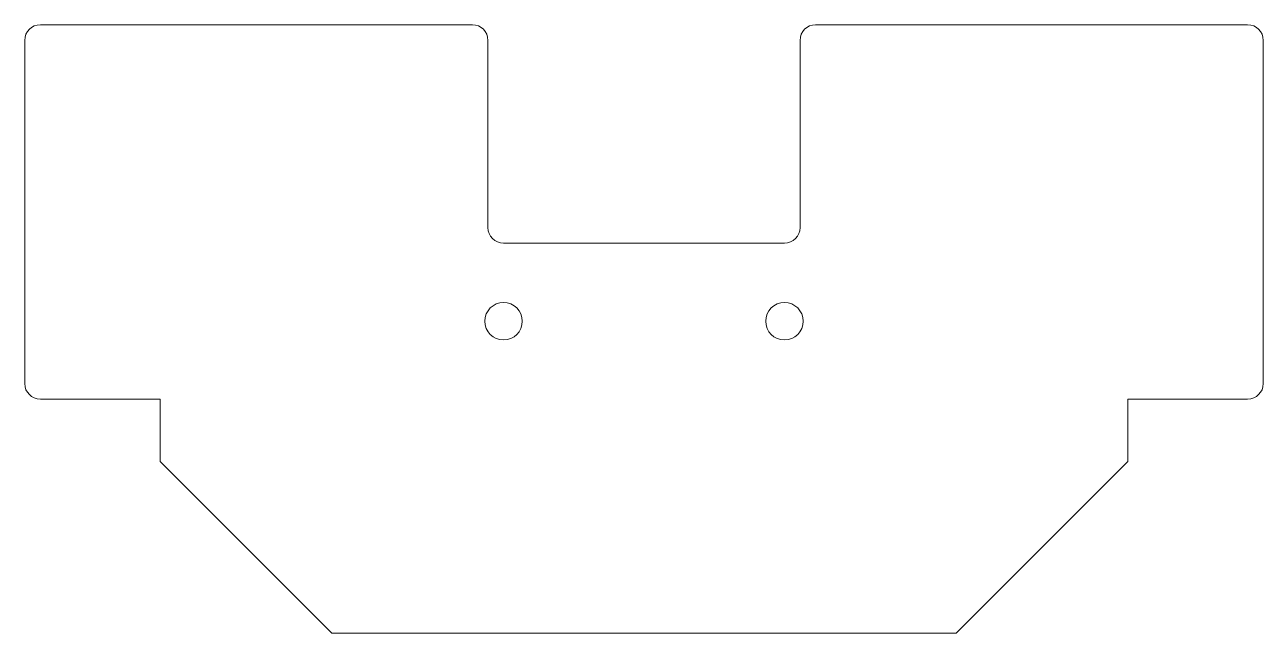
# Model space of a CAD drawing. Header units: metres. Extents: x -198 to 198, y -98 to 98.
import ezdxf

# ---------------------------------------------------------------- set-up
doc = ezdxf.new("R2010")
doc.units = ezdxf.units.M

msp = doc.modelspace()

# ---------------------------------------------------------------- linework, layer by layer
at = {"color": 7, "linetype": 'Continuous', "lineweight": 18}
for p, q in [((-193.4, 97.5), (-55, 97.5)), ((55, 97.5), (193.4, 97.5)), ((-198.4, 92.5), (-198.4, -17.5)), ((-50, 92.5), (-50, 32.5)), ((50, 32.5), (50, 92.5)), ((198.4, 92.5), (198.4, -17.5)), ((-45, 27.5), (45, 27.5)), ((-155, -22.5), (-193.4, -22.5)), ((-155, -42.5), (-155, -22.5)), ((155, -22.5), (193.4, -22.5)), ((155, -22.5), (155, -42.5)), ((-100, -97.5), (-155, -42.5)), ((155, -42.5), (100, -97.5)), ((100, -97.5), (-100, -97.5))]:
    msp.add_line(p, q, dxfattribs=at)
for centre in [(-45, 2.5), (45, 2.5)]:
    msp.add_circle(centre, 6, dxfattribs=at)
for centre, start, end in [((-193.4, 92.5), 90, 180), ((-55, 92.5), 0, 90), ((55, 92.5), 90, 180), ((193.4, 92.5), 0, 90), ((-45, 32.5), 180, -90), ((45, 32.5), -90, 0), ((-193.4, -17.5), 180, -90), ((193.4, -17.5), -90, 0)]:
    msp.add_arc(centre, 5, start, end, dxfattribs=at)

doc.saveas('drawing.dxf')
